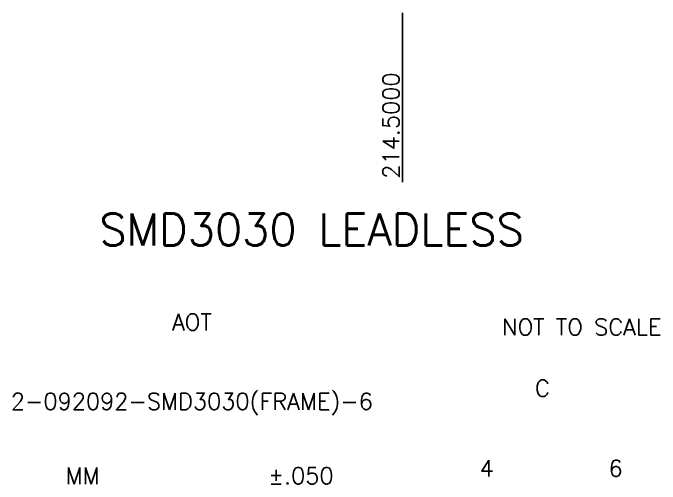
# Model space of a CAD drawing. Extents: x 823 to 1091, y 12 to 388.
# Drawn here: x 992.9 to 1090.8, y 12.5 to 83.8 of the extents above; entities that cross this region are included whole.
import ezdxf
from ezdxf.enums import TextEntityAlignment as Align

# ---------------------------------------------------------------- set-up
doc = ezdxf.new("R2010")
doc.units = 0
doc.header["$LTSCALE"] = 8
doc.header["$MEASUREMENT"] = 0
for name, color, linetype in [('COIN-LINE', 4, 'Continuous'), ('DIM', 7, 'Continuous'), ('LF-LINE', 1, 'Continuous')]:
    doc.layers.add(name, color=color, linetype=linetype)
doc.styles.add('SIMPLEX', font='SIMPLEX.shx', dxfattribs={"height": 3})

# ---------------------------------------------------------------- blocks, each defined once
blk = doc.blocks.new('SH4')
at = {"layer": 'COIN-LINE'}
blk.add_line((1046.863, -315.126), (1046.863, -320.126), dxfattribs=at)
at = {"layer": 'DIM'}
for p, q in [((1046.863, -308.246), (1046.863, -315.126)), ((1046.863, -320.126), (1046.863, -333.822))]:
    blk.add_line(p, q, dxfattribs=at)
at = {"style": 'SIMPLEX'}
for s, p in [('AOT', (1015, -357)), ('2-092092-SMD3030(FRAME)-6', (1015, -369))]:
    blk.add_text(s, height=2.5, dxfattribs=at).set_placement(p, align=Align.BOTTOM_CENTER)
blk.add_text('NOT TO SCALE', height=2.5, dxfattribs=at).set_placement((1086, -357), align=Align.RIGHT)
blk.add_text('C', height=2.5, dxfattribs=at).set_placement((1068, -365), align=Align.MIDDLE_CENTER)
for s, p in [('4', (1058.5, -377.124)), ('6', (1078, -377.124))]:
    blk.add_text(s, height=2.5, dxfattribs=at).set_placement(p, align=Align.MIDDLE_LEFT)
for s, p in [('MM', (998.5, -377)), ('%%P.050', (1031.5, -377))]:
    blk.add_text(s, height=2.5, dxfattribs=at).set_placement(p, align=Align.TOP_CENTER)
at = {"layer": 'DIM', "style": 'SIMPLEX'}
blk.add_text('214.5000', height=2.5, rotation=90, dxfattribs=at).set_placement((1046.363, -333.313))
at = {"layer": 'LF-LINE', "style": 'SIMPLEX'}
blk.add_text('SMD3030 LEADLESS', height=4.8, dxfattribs=at).set_placement((1001, -341), align=Align.MIDDLE_LEFT)

msp = doc.modelspace()

# ---------------------------------------------------------------- block references
msp.add_blockref('SH4', (5, 392))

doc.saveas('drawing.dxf')
